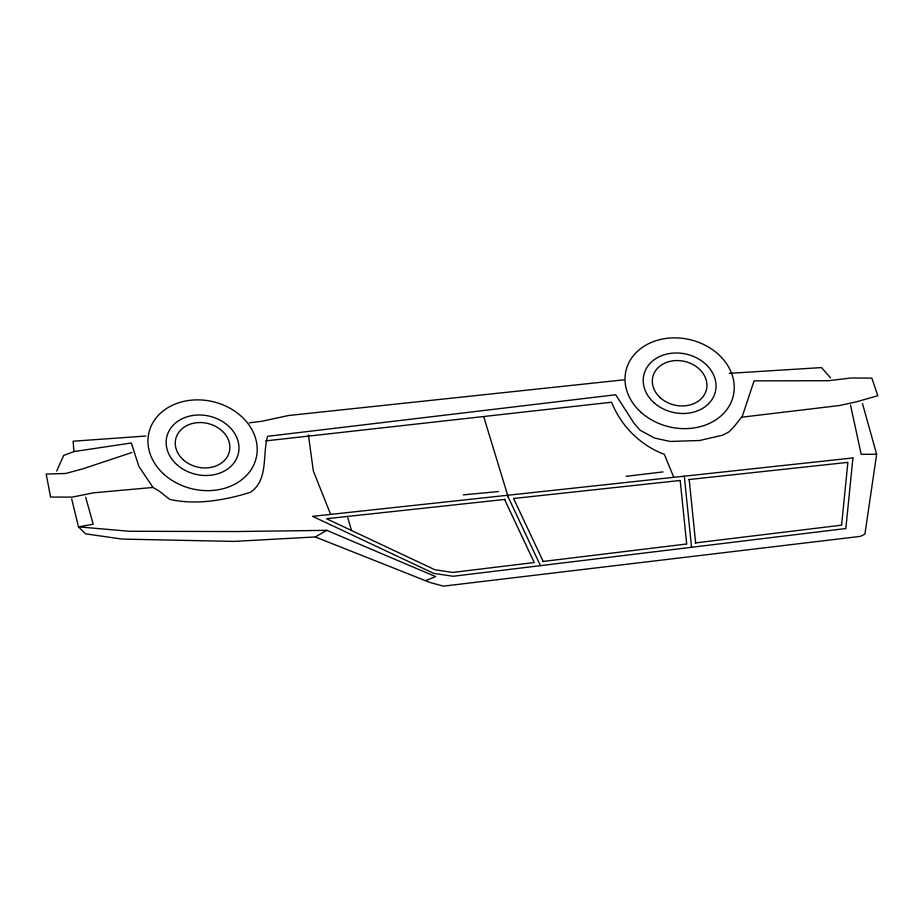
<?xml version="1.0" encoding="UTF-8"?>
<svg xmlns="http://www.w3.org/2000/svg" width="924" height="924" viewBox="0 0 924 924"><rect width="100%" height="100%" fill="white"/><g stroke="black" fill="none" stroke-linecap="round" stroke-linejoin="round"><path stroke-width="1.39" d="M862.496 403.649L876.633 454.25L864.922 534.095L860.406 536.37L443.439 586.139L430.064 582.513L315.28 536.948L234.061 541.406L122.095 539.085L85.585 533.853L78.471 526.865L71.691 498.914M56.699 471.067L63.664 455.428L73.932 451.582L131.323 442.989L138.912 466.481L153.026 487.456L159.182 491.083L169.762 499.41C196.269 505.312 224.648 500.265 250.265 492.411C268.745 480.145 262.231 454.712 267.579 436.313L615.707 394.756L633.933 423.088L640.043 430.203L654.608 438.057L669.992 441.441L699.618 440.517L722.857 435.135L729.128 431.774L734.696 425.872L742.319 416.25L754.076 380.861L828.251 380.723L851.2 377.985L871.852 378.135L877.8 395.726L856.802 401.721L839.315 405.544L741.556 417.221M315.28 536.948L326.83 530.341L435.631 576.611L426.357 580.33M131.913 452.506L82.871 468.815L65.627 473.492L46.2 474.07L50.566 497.077L72.222 497.1L93.694 492.804L153.026 487.456M543 561.469L686.359 544.04M695.114 542.977L841.579 525.167L847.886 462.358L688.877 479.544M249.376 422.799L261.342 421.367L288.565 415.511L623.908 379.833M626.125 476.31L663.039 471.91M265.765 440.887L611.607 402.217C620.893 425.883 640.494 445.483 664.31 454.319L673.792 477.315M505.128 499.399L326.495 518.711L434.915 569.762L452.725 572.441L534.245 562.531L504.573 499.457M513.894 498.452L680.076 480.492M463.294 494.871L498.452 491.556M145.865 436.024L73.1 441.222L73.932 451.582M729.302 373.354L821.494 367.579L830.537 377.835M326.83 530.341L236.463 531.543L129.187 531.265L78.471 526.865L93.197 524.231L85.666 497.251M876.633 454.25L861.203 454.354L850.519 405.082M513.582 498.486L543.197 561.446M507.345 495.299L540.448 565.65M330.573 514.206L313.328 470.94L308.42 434.927M483.691 416.62L508.316 497.343M347.805 517.821L351.42 530.099M689.177 479.51L695.645 542.908M684.303 476.183L691.556 547.285M680.203 480.48L686.694 544.005M852.921 457.958L845.841 528.528L453.06 576.276L433.691 573.365L312.612 516.343L852.921 457.958M164.183 474.486A55.105 44.802 13.1 0 0 255.428 460.706A55.105 44.802 13.1 0 0 188.115 400.566A55.105 44.802 13.1 0 0 164.183 474.486M176.981 464.737A36.741 29.868 13.1 0 0 237.803 455.555A36.741 29.868 13.1 0 0 192.931 415.454A36.741 29.868 13.1 0 0 176.981 464.737M183.379 459.875A27.558 22.407 13.1 0 0 229.002 452.979A27.558 22.407 13.1 0 0 195.345 422.903A27.558 22.407 13.1 0 0 183.379 459.875M660.441 397.874A27.558 22.407 13.1 0 0 706.051 390.979A27.558 22.407 13.1 0 0 672.395 360.903A27.558 22.407 13.1 0 0 660.441 397.874M654.042 402.737A36.741 29.868 13.1 0 0 714.864 393.555A36.741 29.868 13.1 0 0 669.992 353.453A36.741 29.868 13.1 0 0 654.042 402.737M641.244 412.485A55.105 44.802 13.1 0 0 732.478 398.706A55.105 44.802 13.1 0 0 665.176 338.565A55.105 44.802 13.1 0 0 641.244 412.485"/></g></svg>
